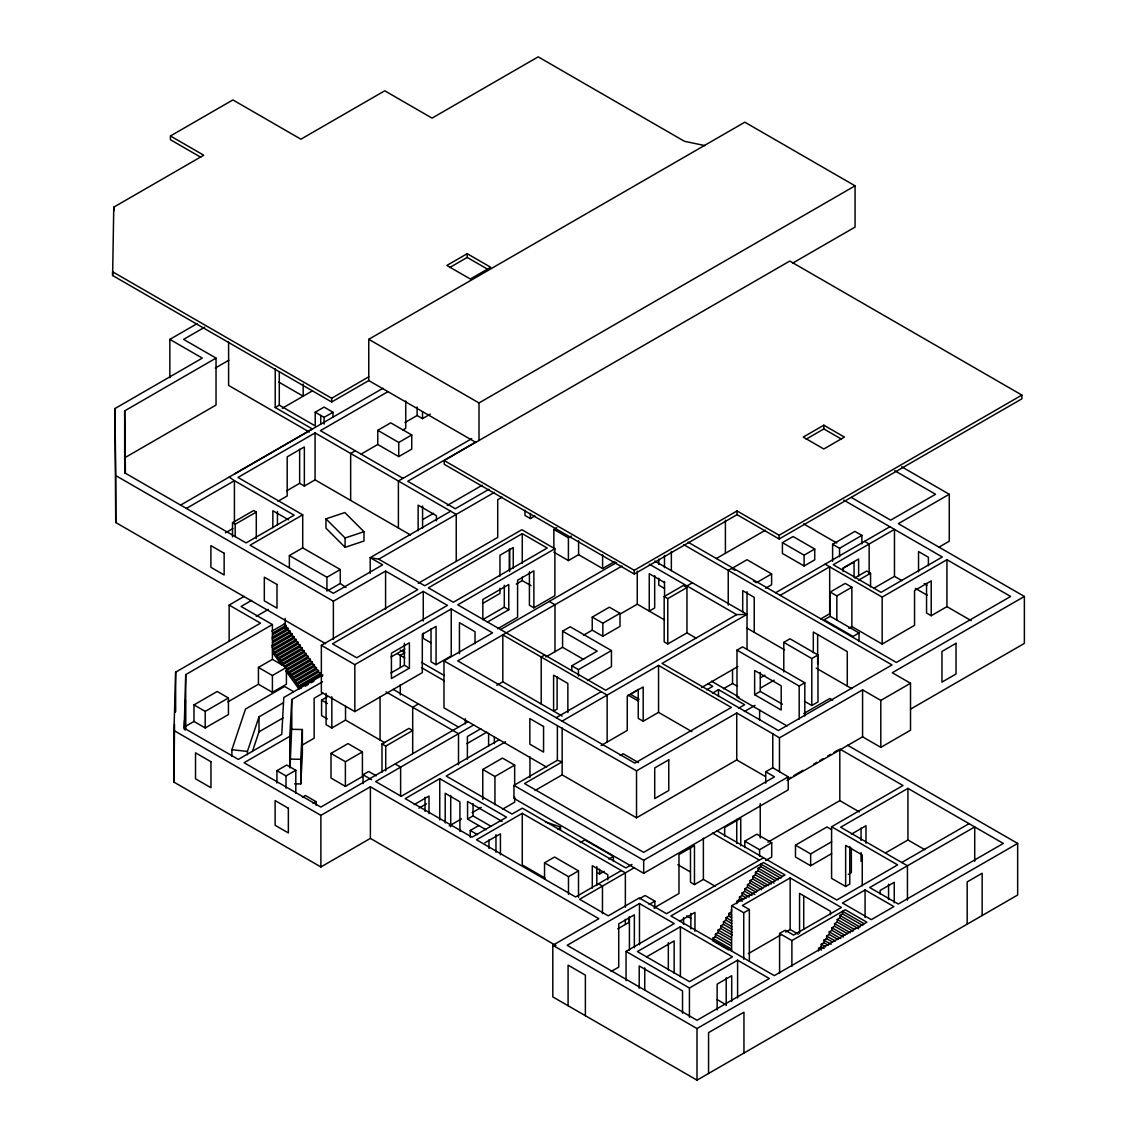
<?xml version="1.0" encoding="UTF-8"?>
<svg xmlns="http://www.w3.org/2000/svg" width="1137" height="1137" viewBox="0 0 1137 1137"><rect width="100%" height="100%" fill="white"/><g stroke="black" fill="none" stroke-linecap="round" stroke-linejoin="round"><path stroke-width="1.5" d="M475.934 442.449L368.758 380.568L331.677 401.986L112.62 275.509L113.771 207.161L203.75 155.215L170.436 135.985L170.436 139.723L200.723 157.204M555.908 945.515L370.378 838.395L320.89 866.962L173.975 782.142L173.975 730.537L175.652 672.152L260.501 623.161L229.148 605.069L229.148 641.183M174.529 724.155L173.975 782.142M174.885 712.018L175.226 699.866L175.226 712.117M227.883 701.884L258.426 684.247L258.426 667.433L272.411 659.361L272.411 624.568L185.729 674.625L184.194 728.163L238.315 759.402L281.777 734.317L283.781 697.521L322.936 674.909M184.535 729.457L185.374 699.966L185.374 729.712M185.629 729.712L185.729 674.625M289.793 767.276L289.793 736.307L291.797 699.511L322.51 681.788M290.02 767.901L291.64 729.314L302.371 729.513L302.371 754.172L300.751 783.947L294.611 783.834M300.751 783.947L300.751 759.303L302.371 729.513M231.891 756.332L231.891 749.695L245.493 709.062L284.605 686.478L293.616 691.68M247.425 754.741L247.425 751.429L258.994 716.864L283.07 702.964M252.386 751.571L258.994 731.816L258.994 716.864M558.04 829.456L560.513 826.983L545.49 821.98M467.648 721.81L320.89 807.085L244.057 762.714L289.793 736.307M170.436 135.985L232.886 99.928L300.907 139.197L384.732 90.804L432.06 118.12L538.185 56.85L684.431 141.286L705.068 145.621M169.854 377.64L169.854 339.38L197.071 323.675M204.703 327.186L183.583 339.38L216.03 358.112L216.03 405.07L124.672 457.813L124.857 473.404M325.708 643.741L115.747 522.523L114.922 408.567L202.301 358.112L169.854 339.38M124.672 457.813L124.672 410.869L216.03 358.112M215.263 368.047L228.835 360.216M467.208 253.693L446.841 265.447L470.334 279.02L490.701 267.266L467.208 253.693L467.208 257.431L487.773 269.298M449.755 267.508L467.208 257.431M368.758 380.568L368.758 339.309L744.82 122.185L855.067 185.828L855.067 227.102L792.802 263.045M275.225 368.885L275.225 407.515L279.29 405.156L315.219 425.906L315.219 412.234L324.102 407.103L332.985 412.234L332.985 417.279M282.289 408.254L312.391 390.872M112.62 275.509L112.62 271.771L331.677 398.248L368.758 376.83M315.219 412.234L324.102 417.364L332.985 412.234M180.627 505.098L312.377 428.962L275.225 407.515M234.762 473.845L382.899 388.314M456.235 561.365L456.235 514.421L315.077 432.927L237.96 477.441L302.712 514.819L302.712 547.863L340.276 569.538L340.276 583.466L345.975 587.488M387.589 391.853L320.407 430.639L403.024 478.336M186.383 508.424L234.421 480.695L294.156 515.175L246.118 542.918L125.425 473.234L124.672 410.869M377.754 444.482L377.754 430.326L390.73 422.836L411.736 434.959L411.736 449.115L398.76 456.605L377.754 444.482L361.154 454.075M355.284 450.778L350.651 453.45L350.651 500.408M286.766 490.772L299.642 483.339L304.361 486.053L315.077 479.871L410.528 534.987M404.914 422.566L417.108 415.517L422.509 418.643L430.34 414.124M232.516 536.835L232.516 522.722L253.636 510.527L256.294 512.076L256.294 538.512M232.516 522.722L235.174 524.271L256.294 512.076M277.954 501.303L287.192 495.974L287.192 456.847L304.361 446.926L304.361 486.053M402.74 430.056L405.738 428.322L405.738 400.963M225.41 532.841L232.914 528.52M377.754 430.326L398.76 442.449L411.736 434.959M368.758 339.309L479.004 402.953L855.067 185.828M302.712 514.819L250.083 545.206L333.368 593.287L382.643 564.833L370.207 557.656L370.207 573.304M471.727 438.669L398.391 481.022L398.391 527.966M476.09 441.81L407.742 481.278L455.297 508.722L488.981 489.28M444.226 460.556L789.774 261.055L1021.893 395.079L1021.893 398.817L779.129 538.981L737.046 514.677L634.275 574.029L444.226 464.294L444.226 460.556L634.275 570.291L737.046 510.939L779.129 535.243L1021.893 395.079M289.366 567.747L289.366 555.567L302.712 547.863M229.148 605.069L244.256 596.342M251.675 600.336L241.058 606.476L272.411 624.568M422.921 519.467L433.552 513.327M447.211 505.453L482.102 485.3M256.223 616.396L268.346 609.404M289.366 555.567L326.93 577.255L340.276 569.538M450.664 511.209L370.207 557.656L378.706 559.177L424.769 585.768L521.869 529.7L554.884 548.759L554.884 595.703L533.878 607.826L529.416 605.254L529.416 571.783M378.706 559.177L494.496 492.321M328.408 590.316L340.276 583.466M502.184 497.139L497.722 499.697L497.722 537.417L418.231 583.309M271.942 631.134L285.131 623.517M272.994 632.868L285.927 625.407L285.927 627.055L272.994 634.517M114.922 408.567L115.747 475.579L333.368 601.217L385.585 571.072L417.762 589.648L321.359 645.319L321.359 692.262L354.843 711.591L422.31 672.635L422.31 634.318L436.054 626.388L436.054 664.704L431.022 661.805L431.022 628.718M272.169 637.345L287.959 628.221L287.959 629.87L272.169 638.994M272.766 640.998L289.992 631.049L289.992 632.698L272.766 642.647M271.928 645.475L292.038 633.863L292.038 635.512L271.928 647.124M272.525 649.128L294.071 636.692L294.071 638.34L272.525 650.776L274.557 651.956L296.103 639.506L296.103 641.154L274.557 653.59L274.557 651.956M276.589 654.77L298.136 642.334L298.136 643.983L276.589 656.419L276.589 654.77L274.557 653.59M193.972 721.455L193.972 704.897L217.195 691.495L228.438 697.976L228.438 714.533L205.214 727.95L193.972 721.455L185.729 726.216M278.636 657.598L300.182 645.148L300.182 646.797L278.636 659.233L278.636 657.598L276.589 656.419M280.668 660.412L302.215 647.976L302.215 649.625L280.668 662.061L280.668 660.412L278.636 659.233M524.996 510.3L524.996 515.445L530.382 518.557L534.887 515.956M282.701 663.241L304.247 650.79L304.247 652.439L282.701 664.875L282.701 663.241L280.668 662.061M193.972 704.897L205.214 711.392L228.438 697.976M284.733 667.703L306.279 655.267L306.279 653.619L284.733 666.055L282.701 664.875M258.426 667.433L272.411 675.52L286.41 667.433L286.41 684.247L272.411 692.319L258.426 684.247M286.766 670.517L308.312 658.081L308.312 656.433L286.766 668.883L286.766 670.517L288.812 671.697L310.358 659.261L310.358 660.91L288.812 673.346L288.812 671.697M522.267 533.651L428.379 587.843L453.308 602.24L547.195 548.048L522.267 533.651L522.267 563.213M423.262 591.425L332.516 643.826L356.677 657.769L447.424 605.381L423.262 591.425L423.262 620.987M290.845 674.511L312.391 662.075L312.391 663.724L290.845 676.16L290.845 674.511L288.812 673.346M292.877 677.339L314.423 664.903L314.423 666.538L292.877 678.988L292.877 677.339L290.845 676.16M553.861 548.674L553.861 529.401L556.775 527.71M294.909 680.153L316.456 667.717L316.456 669.366L294.909 681.802L294.909 680.153L292.877 678.988M296.956 682.982L318.502 670.546L318.502 672.18L296.956 684.63L296.956 682.982L294.909 681.802M298.988 685.796L320.535 673.36L320.535 675.008L298.988 687.444L298.988 685.796L296.956 684.63M305.327 686.137L308.198 684.474M311.069 682.811L313.954 681.162M553.861 529.401L568.401 537.787L571.314 536.11M554.884 548.759L457.77 604.827L605.694 690.23L736.662 614.62L747.037 614.335L654.741 561.053M321.359 645.319L354.843 664.648L451.247 608.977L492.563 632.84L443.984 660.895L443.984 707.839L546.641 767.12M322.979 693.158L314.139 698.26L314.139 738.211L302.229 745.09M258.994 731.816L283.07 717.916M483.211 603.136L499.967 593.457L499.967 588.255M516.255 584.063L522.267 580.595L531.064 585.683M390.957 657.03L404.8 649.042M327.371 718.939L321.586 715.599L321.586 700.122L327.101 696.938M553.861 552.184L568.401 560.569L578.591 554.685L602.596 568.543L614.819 561.479M482.955 619.509L504.302 607.172L508.765 609.759L508.765 584.517L482.827 599.497L482.827 619.679M390.886 673.019L404.374 665.244L409.405 668.144L409.405 642.789L391.426 653.178L391.426 678.519L409.405 668.144M823.828 425.195L803.234 437.091L823.828 448.987L844.421 437.091L823.828 425.195L823.828 428.933L841.479 439.138M487.403 622.081L508.765 609.759M806.176 439.138L823.828 428.933M497.651 628.747L517.591 617.235L517.591 580.24L533.878 570.831L533.878 607.826M436.054 664.704L451.247 655.935L451.247 608.977M500.578 629.528L616.481 562.616M326.092 693.428L326.092 724.695L331.833 728.007L345.534 720.091L384.619 742.66M622.024 566.027L457.714 660.895L634.83 763.14L731.318 707.427L658.55 665.415L562.048 721.128M276.931 783.009L276.931 770.687L286.723 765.03L295.805 770.275L295.805 793.171M276.931 770.687L286.012 775.931L295.805 770.275M330.995 753.405L347.993 743.584L362.405 751.912L362.405 776.557L345.392 786.378L330.995 778.063L330.995 753.405L345.392 761.719L362.405 751.912M418.43 703.959L412.688 707.271L412.688 753.561M583.636 659.446L562.588 647.294L562.588 631.177L570.22 626.771L611.45 650.563L611.45 666.68L587.445 680.537M592.249 630.168L592.249 617.093L609.404 607.186L620.006 613.312L620.006 626.388L602.852 636.294L592.249 630.168L583.437 635.256M381.989 743.953L408.965 728.376L412.688 730.537L385.727 746.099L381.989 743.953L381.989 772.279M544.708 655.011L541.212 657.03L541.212 703.988M592.249 617.093L602.852 623.218L620.006 613.312M302.428 797.25L305.427 795.516L316.086 801.67L316.086 805.195M496.798 685.284L502.81 681.802L562.161 716.068M545.845 656.959L562.588 647.294M619.665 614.335L637.26 604.188L664.577 619.949M716.367 558.509L765.386 530.212M664.179 596.541L683.365 585.47L686.961 587.545L667.774 598.616L664.179 596.541L664.179 641.879L667.774 643.954L686.961 632.868L696 638.084M692.39 582.784L686.961 585.925L686.961 632.868M313.087 803.404L316.086 801.67M363.03 783.606L363.03 774.752L368.672 771.483L376.205 775.832M732.569 567.875L728.234 570.376L728.234 605.154M782.412 542.647L793.043 536.508L814.732 549.029L814.732 559.845L804.101 565.984L782.412 553.463L782.412 542.647L804.101 555.169L814.732 549.029M571.812 670.631L571.812 665.799L597.181 651.146L562.588 631.177M473.674 724.965L375.651 781.56L401.219 796.312L499.015 739.846M173.975 730.537L320.89 815.357L370.378 786.79L598.844 918.696L552.795 945.288L552.795 996.893L697.009 1080.15L1017.658 895.032L1017.658 843.427L847.605 745.261M571.812 665.799L578.435 669.622L611.45 650.563M480.866 728.718L467.392 736.506L467.392 759.218M466.866 743.669L486.75 732.185M765.542 588.241L771.611 584.731L771.611 573.929L756.418 582.698L753.334 580.922M832.611 561.28L832.611 544.282L854.91 531.405L861.86 535.413L861.86 543.912M439.763 778.66L405.198 798.615L472.011 837.187L506.562 817.233L439.763 778.66L439.763 819.948M832.611 544.282L839.547 548.29L861.86 535.413M505.595 741.765L446.216 776.059L512.062 814.064L522.295 808.151L625.876 867.943L632.001 864.418M556.121 717.703L601.217 691.68M775.619 592.732L889.901 526.744M938.778 547.281L949.267 541.226L949.267 494.268L898.329 523.674L1024.38 596.456L1024.38 643.4L910.694 709.033M414.209 804.598L429.004 796.056L429.004 813.623M747.037 614.335L662.061 663.383L778.376 730.551L892.019 664.932L683.664 544.637M780.195 595.376L829.683 566.794L829.683 613.753L820.672 618.954M482.77 799.482L482.77 769.479L502.483 758.095L514.663 765.13L514.663 784.544M418.899 808.18L426.517 803.788M842.517 568.671L854.427 561.792M637.63 689.946L630.31 694.167L639.093 699.241M482.77 769.479L494.95 776.5L514.663 765.13M859.06 641.353L859.06 632.954L830.223 616.297L830.223 592.064L845.246 583.395L851.869 587.218L851.869 626.572L882.156 644.054L914.546 625.336L914.546 590.529L931.217 580.908L931.217 615.728L926.556 613.028L926.556 583.437M854.711 577.994L866.735 571.044L870.558 573.261L870.558 586.877M787.046 725.989L736.989 697.08L736.989 650.122L742.617 646.882L804.811 682.783L804.811 715.955M858.534 580.197L870.558 573.261M830.223 592.064L836.846 595.887L851.869 587.218M443.984 660.895L636.521 770.858L736.733 712.998L772.762 733.791L772.762 767.731L788.211 776.841L788.211 789.845L643.684 873.301L513.938 798.387L513.938 785.383L557.372 760.298L562.147 761.861L524.541 783.564L643.684 852.352L774.482 776.841L765.727 771.781L765.727 783.18M449.271 825.888L461.451 818.867M472.111 812.699L481.249 807.426M502.142 821.454L467.563 801.486L467.563 819.095L473.049 815.925L491.085 826.343M601.132 745.517L627.254 730.437L627.254 696.171L643.201 686.975L643.201 721.228L638.255 718.385L638.255 689.264M643.201 721.228L658.55 712.373L691.907 731.631M701.515 687.558L737.927 666.538M873.614 588.383L894.478 576.345L901.954 580.652M783.791 671.939L783.791 642.377L789.973 638.795L817.986 654.969L817.986 701.927L811.804 705.494L804.427 701.245M830.223 616.297L824.183 619.779L853.034 636.436L859.06 632.954M706.788 689.789L712.757 686.336L708.252 683.735M502.526 809.203L514.663 802.21L514.663 796.909M535.072 790.499L562.147 774.865L636.521 817.801L736.733 759.942L765.258 776.415M470.249 837.287L470.249 830.479L478.762 825.561M712.416 693.172L718.499 689.647L744.621 704.741L738.553 708.237M723.416 688.78L732.541 683.522L736.79 685.966M825.107 564.165L882.156 597.096L946.95 559.688L1010.637 596.456L896.354 662.43L687.999 542.136M620.162 755.494L623.175 753.76L638.511 762.6M625.364 907.255L625.364 872.861L522.267 813.339L476.488 839.774L575.578 896.979L621.37 870.558M760.355 677.837L764.959 675.179M848.87 628.306L851.869 626.572M484.831 842.83L500.436 833.819L500.436 854.797M760.355 688.127L774.169 680.168M783.791 642.377L811.804 658.55L817.986 654.969M754.641 694.693L781.19 710.028L781.19 685.81L754.641 670.489L754.641 694.693L760.269 691.438L782.398 704.215M744.394 711.52L755.053 705.381M736.989 650.122L799.183 686.037L804.811 682.783M931.217 615.728L946.95 606.632L971.211 620.646M544.538 878.745L544.538 862.827L554.543 857.042L578.506 870.871L578.506 897.406M580.225 842.574L584.83 839.916L613.383 856.403L613.383 861.206M803.788 713.539L829.868 698.473L832.682 700.108M779.47 771.781L779.47 737.842L862.571 689.875L880.805 700.406L910.51 683.266L910.51 730.21L880.805 747.364L862.571 736.819L787.017 780.437M1024.38 596.456L892.261 672.734L910.51 683.266M544.538 862.827L568.486 876.655L578.506 870.871M608.792 859.06L613.383 856.403M765.727 771.781L772.762 767.731M596.57 872.25L599.583 873.983L604.188 871.34M513.938 785.383L643.684 860.283L788.211 776.841M634.545 867.559L579.586 899.296L608.252 915.839L639.236 897.946L666.552 913.722L763.51 857.739M787.799 779.087L790.855 777.324M793.91 775.548L803.092 770.246M813.808 764.064L816.863 762.302M819.933 760.525L822.989 758.763M827.58 756.119L830.635 754.343M833.705 752.58L838.296 749.937M639.321 898.827L645.091 895.501L654.869 901.158L654.869 908.179M744.806 847.548L744.806 841.181L756.929 834.188L771.71 842.716L771.71 857.042L765.642 860.538M626.046 951.413L674.213 923.599L639.463 903.531L567.15 945.288L697.009 1020.273L769.323 978.516L737.6 960.197L689.434 988.01L626.046 951.413L626.046 980.648M649.113 904.483L654.869 901.158M617.732 928.872L629.244 922.221L629.244 916.948M653.917 907.966L678.974 893.511L678.974 854.555L694.465 845.601L694.465 884.558L690.472 882.255L690.472 846.838M694.465 884.558L703.377 879.427L715.471 886.405M767.901 842.176L839.817 800.647L859.373 811.932M744.806 841.181L759.587 849.709L771.71 842.716M831.644 853.631L810.653 865.754L795.474 857L795.474 845.146L826.969 826.954L831.531 829.584M775.377 880.72L758.137 870.771L758.137 868.185L760.809 866.65L780.906 878.261M849.765 846.425L849.765 884.074L845.644 886.462L831.588 878.361L831.588 826.755L903.005 785.525L839.817 749.041L839.817 800.647M771.27 884.003L755.465 874.879L755.465 872.306L758.137 870.771M765.727 886.476L752.793 879L752.793 876.428L755.465 874.879M974.722 861.334L974.722 826.926L869.734 887.542L898.315 904.043L1003.303 843.427L907.937 788.382L840.655 827.224L907.44 865.783L907.44 900.177M679.542 921.283L694.963 912.386L694.963 931.317M761.619 889.759L750.122 883.122L750.122 880.55L752.793 879M756.077 892.218L747.464 887.244L747.464 884.671L750.122 883.122M751.969 895.515L744.792 891.365L744.792 888.793L747.464 887.244M680.395 926.754L637.416 951.57L689.505 981.657L732.484 956.828L680.395 926.754L680.395 976.64M746.426 897.974L742.12 895.487L742.12 892.915L744.792 891.365M795.474 845.146L810.653 853.901L831.644 841.778M742.319 901.271L739.448 899.609L739.448 897.036L742.12 895.487M611.137 971.481L618.727 967.104L618.727 923.855L634.361 914.83L634.361 947.704M851.343 834.188L865.996 825.732L865.996 843.213M739.448 899.609L736.776 901.158L736.776 903.73M731.645 950.504L731.645 905.777L785.013 874.964L763.467 862.528L670.915 915.967L774.297 975.645L866.849 922.206L845.274 909.756L791.892 940.569L779.584 933.463L779.584 973.016M646.754 956.757L674.156 940.939L674.156 973.414M779.584 933.463L785.184 930.222L793.612 935.083L841.38 907.497L790.144 877.92L742.376 905.507L749.354 909.529L749.354 961.135M731.645 917.758L728.774 916.095L728.774 913.508L731.446 911.973L731.446 909.387M731.858 923.528L726.102 920.217L726.102 917.63L728.774 916.095M732.057 929.313L723.445 924.338L723.445 921.752L726.102 920.217M732.256 935.097L720.773 928.46L720.773 925.873L723.445 924.338M731.645 905.777L743.74 912.769L749.354 909.529M731.034 940.043L718.101 932.582L718.101 929.995L720.773 928.46M731.233 945.828L715.429 936.703L715.429 934.117L718.101 932.582M728.561 949.935L712.757 940.825L712.757 938.238L715.429 936.703M848.287 874.41L851.343 872.647L851.343 848.174M885.467 852.949L907.937 839.973L924.751 849.68M901.755 862.5L969.051 823.657M748.345 953.659L781.19 934.685M785.667 932.113L790.144 929.526L798.217 934.173M865.072 889.958L842.46 903.005L871.283 919.648L893.895 906.601L865.072 889.958L865.072 917.474M858.606 928.773L839.93 917.985L839.93 915.413L842.602 913.878L862.713 925.475M853.063 931.231L837.273 922.107L837.273 919.535L839.93 917.985M847.52 933.704L834.601 926.229L834.601 923.656L837.273 922.107M843.412 936.987L831.929 930.35L831.929 927.778L834.601 926.229M837.884 939.446L829.257 934.472L829.257 931.899L831.929 930.35M832.341 941.919L826.585 938.593L826.585 936.021L829.257 934.472M828.233 945.202L823.927 942.715L823.927 940.143L826.585 938.593M824.126 948.5L821.255 946.837L821.255 944.264L823.927 942.715M818.583 950.958L818.583 948.372L821.255 946.837M552.795 945.288L697.009 1028.544L1017.658 843.427M325.964 518.842L344.838 512.545L363.982 531.69L363.982 541.027L345.094 547.323L325.964 528.179L325.964 518.842L345.094 537.986L345.094 547.323M345.094 537.986L363.982 531.69M290.02 759.104L300.751 759.303M231.891 749.695L247.425 751.429M901.655 466.781L949.267 494.268M894.72 470.704L935.538 494.268L890.683 520.163L851.386 497.466M843.782 500.124L942.303 557.002L881.061 592.349L833.25 564.734L894.478 529.387L894.478 576.345M864.575 541.368L869.151 544.012L869.151 573.574M924.182 583.579L926.996 585.2M803.575 523.859L836.789 543.031M915.399 588.412L927.351 595.319M771.611 573.929L747.023 559.717L731.816 568.5L734.886 570.277M649.312 564.179L736.662 614.62M747.037 628.178L784.53 649.838M816.267 668.158L851.755 688.638M664.577 582.556L649.255 573.702L649.255 611.095L654.685 607.968L654.685 575.663M664.491 588.469L658.764 585.157L658.764 578.207M278.892 382.16L303.195 396.188L303.195 384.008M309.321 432.017L228.608 385.415L228.608 341.939M711.464 681.191L739.007 697.095M549.256 601.43L554.984 604.742L554.984 651.686M628.008 695.048L638.71 701.231M831.588 826.755L897.633 864.887L836.761 900.021L716.608 830.664M288.571 519.808L272.852 510.74L272.852 527.739M430.809 642.746L423.262 638.383L423.262 633.167M400.295 650.122L404.843 652.752L400.281 655.381L400.281 667.433M421.486 662.359L444.169 675.449M712.444 833.066L759.345 860.14M397.254 653.633L404.815 658.01M421.457 667.618L444.155 680.722M782.355 876.499L760.809 864.063L760.809 866.65M864.148 923.727L842.602 911.291L842.602 913.878M758.137 868.185L778.248 879.796M839.93 915.413L860.041 927.025M755.465 872.306L774.141 883.094M837.273 919.535L854.498 929.483M752.793 876.428L768.598 885.552M834.601 923.656L850.391 932.781M750.122 880.55L763.055 888.011M831.929 927.778L844.862 935.239M747.464 884.671L757.512 890.47M829.257 931.899L840.755 938.537M744.792 888.793L754.84 894.592M826.585 936.021L835.212 940.995M283.895 624.227L285.927 625.407M285.927 627.055L287.959 628.221M393.217 689.392L458.509 727.097M287.959 629.87L289.992 631.049M742.12 892.915L749.297 897.05M823.927 940.143L831.104 944.278M289.992 632.698L292.038 633.863M292.038 635.512L294.071 636.692M294.071 638.34L296.103 639.506M385.997 691.85L458.509 733.72L458.509 764.675M739.448 897.036L743.754 899.523M821.255 944.264L825.561 946.751M296.103 641.154L298.136 642.334M298.136 643.983L300.182 645.148M677.851 864.688L690.145 871.795M300.182 646.797L302.215 647.976M302.215 649.625L304.247 650.79M818.583 948.372L821.454 950.035M304.247 652.439L306.279 653.619M306.279 655.267L308.312 656.433M308.312 658.081L310.358 659.261M310.358 660.91L312.391 662.075M312.391 663.724L314.423 664.903M314.423 666.538L316.456 667.717M316.456 669.366L318.502 670.546M318.502 672.18L320.535 673.36M320.535 675.008L322.567 676.188M728.774 913.508L731.645 915.171M726.102 917.63L731.858 920.956M272.411 659.361L286.41 667.433M723.445 921.752L732.057 926.726M720.773 925.873L732.256 932.511M321.586 700.122L327.371 703.462M298.988 687.444L301.021 688.624M718.101 929.995L731.034 937.457M686.577 915.839L691.125 918.469M715.429 934.117L731.233 943.241M712.757 938.238L731.432 949.025M395.349 764.092L400.622 767.134L400.622 796.383M598.474 883.762L602.468 886.078L602.468 913.594M467.563 819.095L486.067 829.768M470.249 830.479L477.54 834.686M545.319 878.247L522.267 864.93L522.267 813.339M363.03 774.752L371.557 779.669M717.163 999.594L726.358 1004.895M772.762 733.791L779.47 737.842M229.177 477.071L234.421 480.695L234.421 522.437M272.525 652.425L281.678 665.117M285.757 670.759L298.988 689.093M982.155 915.527L982.155 873.259L967.175 881.9L967.175 924.182M946.95 559.688L946.95 606.632M928.403 565.714L928.403 557.258L918.54 551.559L918.54 571.854M907.937 788.382L907.937 839.973M894.25 902.792L894.25 882.312L880.095 890.484L880.095 893.895M888.566 884.145L888.566 899.523M882.156 597.096L882.156 644.054M880.805 700.406L880.805 747.364M862.571 689.875L862.571 736.819M862.258 885.794L862.258 854.981L845.644 845.388L845.644 886.462M861.064 828.12L861.064 840.357M861.064 852.594L861.064 861.334M858.634 576.303L858.634 559.02L843.1 567.988L843.1 571.442M854.058 561.564L854.058 577.113M847.278 686.066L847.278 651.629L813.31 632.016L813.31 652.681M839.547 548.29L839.547 556.789M836.846 595.887L836.846 620.12M830.408 914.688L830.408 911.22L799.553 893.412L799.553 933.221M817.645 634.673L817.645 663.951M811.804 658.55L811.804 705.494M810.653 853.901L810.653 865.754M804.101 555.169L804.101 565.984M803.717 896.198L803.717 929.085M799.183 686.037L799.183 719.081M791.892 940.569L791.892 966.365M790.144 877.92L790.144 929.526M779.129 535.243L779.129 538.981M760.269 672.422L760.269 691.438M760.241 803.589L760.241 837.983M759.615 709.616L759.615 719.934M759.587 849.709L759.587 856.076M754.243 632.343L754.243 597.351L742.703 590.686L742.703 611.692M747.037 591.681L747.037 649.113M743.953 1053.047L743.953 1012.2L708.564 1032.623L708.564 1073.484M743.74 912.769L743.74 959.202M740.741 845.786L740.741 818.214L724.639 827.509L724.639 836.121M737.6 960.197L737.6 998.044M737.046 510.939L737.046 514.677M736.733 712.998L736.733 759.942M736.733 819.351L736.733 843.469M732.541 669.764L732.541 683.522M731.702 1001.484L731.702 975.731L717.134 984.145L717.134 1009.883M726.216 977.721L726.216 1005.179M725.406 520.249L725.406 553.293M718.499 689.647L718.499 696.54M703.377 838.14L703.377 879.427M697.009 1028.544L697.009 1080.15M690.841 913.452L690.841 928.929M689.434 988.01L689.434 1017.245M683.55 917.502L683.55 924.31M682.527 1013.252L682.527 990.924L639.207 965.924L639.207 988.252M671.356 551.459L671.356 570.589M668.329 942.701L668.329 970.046M667.774 598.616L667.774 643.954M664.491 555.481L664.491 567.633M664.491 581.519L664.577 596.158M658.764 559.12L658.764 564.322M658.55 665.415L658.55 712.373M644.736 967.871L644.736 990.199M643.684 860.283L643.684 873.301M639.463 903.531L639.463 944.819M637.26 571.144L637.26 604.188M636.521 770.858L636.521 817.801M634.275 570.291L634.275 574.029M629.415 917.161L629.415 950.035M625.364 919.307L625.364 924.466M607.798 879.839L607.798 874.666L592.292 865.726L592.292 888.139M607.144 742.049L607.144 695.091L502.81 634.858L502.81 681.802M602.852 623.218L602.852 636.294M602.596 554.629L602.596 568.543M599.583 869.18L599.583 873.983M596.811 866.565L596.811 885.524M585.384 1015.696L585.384 975.148L568.088 965.157L568.088 1005.719M578.591 540.672L578.591 554.685M578.435 669.622L578.435 676.074M568.486 876.655L568.486 894.336M568.401 537.787L568.401 560.569M567.86 712.529L567.86 683.436L553.605 675.207L553.605 711.137L557.102 709.118L557.102 676.614M562.147 727.922L562.147 774.865M560.513 826.983L560.513 830.181M557.372 726.358L557.372 760.298M530.382 513.412L530.382 518.557M529.956 756.944L529.956 777.58M522.267 577.113L522.267 580.595M513.256 568.415L513.256 547.565L499.967 555.24L499.967 576.089M509.646 548.958L509.646 571.541M509.376 549.896L509.376 569.438M504.302 585.313L504.302 607.172M495.974 834.729L495.974 852.224M494.95 776.5L494.95 804.754M494.353 736.662L494.353 743.655M488.981 839.959L488.981 848.472M488.612 733.351L488.612 745.588M479.004 402.953L479.004 440.488M475.01 643.755L475.01 631.675L459.447 622.678L459.447 653.761M473.049 803.603L473.049 815.925M465.331 718.755L465.331 723.914M459.931 831.445L459.931 801.812L445.207 793.313L445.207 822.946M450.707 795.374L450.707 826.755M436.437 520.86L436.437 515.729L418.132 505.155L418.132 530.808M425.011 797.264L425.011 811.321M422.509 411.807L422.509 418.643M422.58 505.993L422.58 528.236M417.108 406.975L417.108 415.517M404.374 643.272L404.374 665.244M400.281 684.63L400.281 694.949M398.76 442.449L398.76 456.605M385.585 571.072L385.585 609.333M385.727 746.099L385.727 770.9M380.056 697.024L380.056 740.031M370.378 786.79L370.378 838.395M354.843 664.648L354.843 711.591M345.534 706.333L345.534 720.091M345.392 761.719L345.392 786.378M333.368 601.217L333.368 639.477M331.833 696.739L331.833 728.007M331.677 398.248L331.677 401.986M326.93 577.255L326.93 591.169M324.102 417.364L324.102 424.087M320.89 815.357L320.89 866.962M320.733 415.417L320.733 423.959M315.077 432.927L315.077 479.871M299.642 449.3L299.642 483.339M291.797 699.511L291.797 728.76M286.012 775.931L286.012 788.254M285.131 618.414L285.131 628.704M279.29 371.799L279.29 405.156M277.442 511.479L277.442 525.081M272.411 675.52L272.411 692.319M235.174 524.271L235.174 536.607M205.214 711.392L205.214 727.95M184.478 720.687L184.478 729.613M175.652 672.152L175.652 711.719M115.747 475.579L115.747 522.523M113.771 207.161L113.771 210.899M668.769 759.814L654.713 767.93L654.713 798.6L668.769 790.499L668.769 759.814M956.018 643.329L941.962 651.43L941.962 682.115L956.018 673.999L956.018 643.329M543.557 726.486L529.842 718.57L529.842 744.181L543.557 752.097L543.557 726.486M224.145 553.278L210.899 545.632L210.899 567.32L224.145 574.981L224.145 553.278M277.002 584.489L264.324 577.17L264.324 600.848L277.002 608.167L277.002 584.489M210.956 761.733L195.521 752.822L195.521 778.817L210.956 787.728L210.956 761.733M288.357 808.236L275.126 800.59L275.126 825.306L288.357 832.938L288.357 808.236"/></g></svg>
